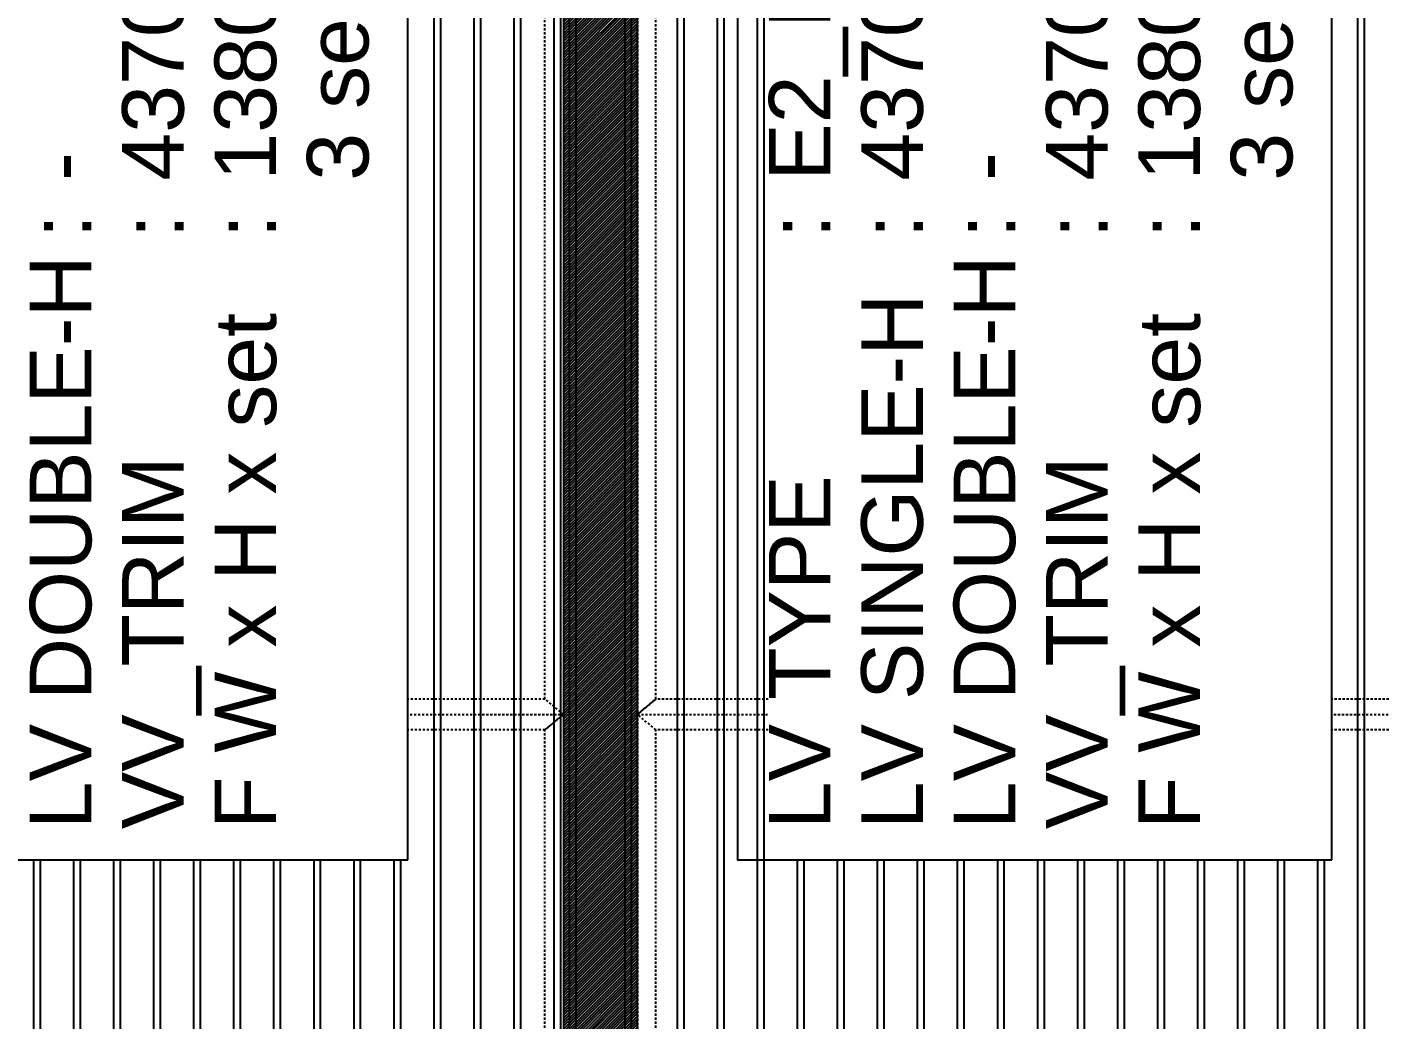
# Model space of a CAD drawing. Header units: millimetres. Extents: x 663313 to 1226001, y 1431724 to 1620898.
# Drawn here: x 854600 to 856797, y 1514246 to 1515857 of the extents above; entities that cross this region are included whole.
import ezdxf
from ezdxf.enums import TextEntityAlignment as Align

# ---------------------------------------------------------------- set-up
doc = ezdxf.new("R2010")
doc.units = ezdxf.units.MM
doc.set_wipeout_variables(frame=1)
for name, pattern in [('CENTER', [50.800000000000004, 31.75, -6.35, 6.35, -6.35]), ('Grid Line', [22.225, 12.7, -3.175000000000001, 3.175000000000001, -3.175000000000001]), ('HIDDEN', [0.375, 0.25, -0.125]), ('TA_GL_000.70000', [1.925, 0.7, -0.175, 0.175, -0.175, 0.7]), ('TA_HL_001.00000', [6.5, 3.55, -2.95]), ('XKITLINE00', [0]), ('XKITLINE02', [4, 2, -2])]:
    doc.linetypes.add(name, pattern=pattern)
for name, color, linetype, plot in [('000 - 0_HIDE_OBJ_FRAMING_DEF_SUB', 7, 'Continuous', False), ('000_AREA_ASPG_AREA_HATCH_', 7, 'Continuous', False), ('000_AREA_ASPG_AREA_MAIN_COLOR_1', 7, 'Continuous', False)]:
    doc.layers.add(name, color=color, linetype=linetype, plot=plot)
for name, color, linetype in [('000 - 0_SYM_DWG_GRIDLINE_MAIN_COLOR_251', 7, 'Continuous'), ('000 - 0_SYM_DWG_SLOPE-SYM_TEXT_COLOR_3', 7, 'Continuous'), ('000 - ESTIMATE_ASPG_MAIN_COLOR_6', 7, 'Continuous'), ('000 - ESTIMATE_ASPG_TEXT_COLOR_1', 7, 'Continuous'), ('000 - ESTIMATE_ASPG_WIPEOUT_', 7, 'Continuous'), ('000 - GRID', 7, 'CENTER'), ('010 - ASPG_EXTR_MAIN_COLOR_2', 7, 'Continuous'), ('010 - ASPG_EXTR_WIPEOUT_', 7, 'Continuous'), ('010 - ASPG_FRAMING_MAIN_COLOR_1', 7, 'Continuous'), ('010 - ASPG_FRAMING_SUB_COLOR_2', 7, 'Continuous')]:
    doc.layers.add(name, color=color, linetype=linetype)
for name, color, linetype, lineweight in [('A-FLOR-E', 7, 'Continuous', 9), ('A-GENM', 7, 'Continuous', 9), ('Bolt', 7, 'Continuous', 0), ('Part', 7, 'Continuous', 0)]:
    doc.layers.add(name, color=color, linetype=linetype, lineweight=lineweight)
doc.styles.add('_Arial', font='arial.ttf')
doc.styles.add('Arial', font='arial.ttf')
doc.styles.add('TA', font='', dxfattribs={"height": 4.5})
doc.styles.get('TA').set_extended_font_data('Cordia New')
doc.dimstyles.new('Dim - 40 - End', dxfattribs={"dimscale": 0.04, "dimtxt": 3, "dimasz": 1, "dimexe": 0, "dimexo": 2.5, "dimgap": 1.5, "dimtad": 1, "dimdec": 0, "dimlfac": 1000, "dimzin": 1, "dimdsep": 46, "dimtxsty": 'Arial', "dimblk": 'END', "dimcen": 0.09, "dimclrd": 7, "dimclre": 7, "dimclrt": 7, "dimadec": 0, "dimazin": 0, "dimtfac": 1, "dimtdec": 0, "dimtix": 1, "dimtofl": 0, "dimtmove": 2, "dimatfit": 3, "dimfxl": 1, "dimtfill": 1, "dimtfillclr": 256, "dimtolj": 1, "dimtzin": 0, "dimarcsym": 0})

# ---------------------------------------------------------------- blocks, each defined once
blk = doc.blocks.new('*A28393258')
at = {"layer": 'Part', "color": 7, "linetype": 'XKITLINE00', "lineweight": 0}
for p, q in [((285.979566, 90.984542), (285.979566, 103.584542)), ((285.979566, 103.584542), (286.979566, 103.584542)), ((286.979566, 103.584542), (286.979566, 90.984542)), ((285.979566, 90.27454200000001), (285.979566, 86.484542)), ((286.979566, 90.27454200000001), (286.979566, 86.484542)), ((285.979566, 86.484542), (286.979566, 86.484542))]:
    blk.add_line(p, q, dxfattribs=at)
at = {"layer": 'Part', "color": 7, "linetype": 'XKITLINE02', "lineweight": 0}
for p, q in [((286.449566, 103.584542), (286.449566, 86.484542)), ((286.509566, 103.584542), (286.509566, 86.484542)), ((285.979566, 90.984542), (285.979566, 90.27454200000001)), ((286.979566, 90.984542), (286.979566, 90.27454200000001))]:
    blk.add_line(p, q, dxfattribs=at)
blk = doc.blocks.new('*A28433260')
at = {"layer": 'Part', "color": 7, "linetype": 'XKITLINE00', "lineweight": 0}
for p, q in [((311.728114, 90.984542), (311.728114, 103.584542)), ((311.728114, 103.584542), (312.728114, 103.584542)), ((312.728114, 103.584542), (312.728114, 90.984542)), ((311.728114, 90.27454200000001), (311.728114, 86.484542)), ((312.728114, 90.27454200000001), (312.728114, 86.484542)), ((311.728114, 86.484542), (312.728114, 86.484542))]:
    blk.add_line(p, q, dxfattribs=at)
at = {"layer": 'Part', "color": 7, "linetype": 'XKITLINE02', "lineweight": 0}
for p, q in [((312.198114, 103.584542), (312.198114, 86.484542)), ((312.258114, 103.584542), (312.258114, 86.484542)), ((311.728114, 90.984542), (311.728114, 90.27454200000001)), ((312.728114, 90.984542), (312.728114, 90.27454200000001))]:
    blk.add_line(p, q, dxfattribs=at)
blk = doc.blocks.new('*A29933306')
at = {"layer": 'Part', "color": 7, "linetype": 'XKITLINE00', "lineweight": 0}
for p, q in [((285.379566, 103.684542), (285.379566, 103.784542)), ((285.379566, 103.784542), (287.579566, 103.784542)), ((285.379566, 103.684542), (287.579566, 103.684542)), ((287.579566, 103.784542), (287.579566, 103.684542))]:
    blk.add_line(p, q, dxfattribs=at)
blk = doc.blocks.new('*A29943307')
at = {"layer": 'Part', "color": 7, "linetype": 'XKITLINE00', "lineweight": 0}
for p, q in [((287.779566, 103.984542), (285.179566, 103.984542)), ((285.179566, 103.984542), (285.379566, 103.784542)), ((287.779566, 103.984542), (287.609566, 103.784542)), ((285.379566, 103.784542), (287.609566, 103.784542))]:
    blk.add_line(p, q, dxfattribs=at)
blk = doc.blocks.new('*A29953308')
at = {"layer": 'Part', "color": 7, "linetype": 'XKITLINE00', "lineweight": 0}
for p, q in [((286.509566, 103.684542), (286.509566, 103.584542)), ((287.109566, 103.684542), (287.109566, 103.634542)), ((287.109566, 103.634542), (286.559566, 103.634542)), ((286.559566, 103.634542), (286.559566, 103.584542))]:
    blk.add_line(p, q, dxfattribs=at)
at = {"layer": 'Part', "color": 7, "linetype": 'XKITLINE02', "lineweight": 0}
for p, q in [((286.509566, 103.684542), (287.109566, 103.684542)), ((286.509566, 103.584542), (286.509566, 103.084542)), ((286.559566, 103.584542), (286.559566, 103.084542)), ((286.509566, 103.084542), (286.559566, 103.084542))]:
    blk.add_line(p, q, dxfattribs=at)
blk = doc.blocks.new('*A29963309')
at = {"layer": 'Bolt', "color": 7, "linetype": 'XKITLINE02', "lineweight": 0}
for p, q in [((286.559566, 103.554542), (286.509566, 103.554542)), ((286.638766, 103.384542), (286.209566, 103.384542)), ((286.509566, 103.454542), (286.449566, 103.454542)), ((286.509566, 103.314542), (286.449566, 103.314542)), ((286.559566, 103.214542), (286.509566, 103.214542))]:
    blk.add_line(p, q, dxfattribs=at)
blk = doc.blocks.new('*A29973310')
at = {"layer": 'Bolt'}
for points in [[(285.6495656419215, 103.7845417436815), (285.6495656419215, 103.6845417436815), (285.5095656419215, 103.6845417436815), (285.5095656419215, 103.7845417436815)], [(287.4495656419215, 103.7845417436815), (287.4495656419215, 103.6845417436815), (287.3095656419215, 103.6845417436815), (287.3095656419215, 103.7845417436815)]]:
    blk.add_hatch(color=7, dxfattribs=at).paths.add_polyline_path(points, flags=17)
at = {"layer": 'Bolt', "color": 7, "linetype": 'XKITLINE00', "lineweight": 0}
for p, q in [((285.509566, 103.684542), (285.509566, 103.784542)), ((285.579566, 103.684542), (285.579566, 103.784542)), ((285.649566, 103.684542), (285.649566, 103.784542)), ((287.309566, 103.684542), (287.309566, 103.784542)), ((287.379566, 103.684542), (287.379566, 103.784542)), ((287.449566, 103.684542), (287.449566, 103.784542))]:
    blk.add_line(p, q, dxfattribs=at)
blk = doc.blocks.new('*A30083316')
at = {"layer": 'Part', "color": 7, "linetype": 'XKITLINE00', "lineweight": 0}
for p, q in [((286.449566, 90.27454200000001), (286.509566, 90.27454200000001)), ((286.449566, 89.27454200000001), (286.449566, 90.27454200000001)), ((286.509566, 90.27454200000001), (286.509566, 89.27454200000001)), ((286.449566, 89.974542), (286.509566, 89.974542)), ((286.509566, 89.27454200000001), (286.449566, 89.27454200000001))]:
    blk.add_line(p, q, dxfattribs=at)
blk = doc.blocks.new('*A30093317')
at = {"layer": 'Part', "color": 7, "linetype": 'XKITLINE00', "lineweight": 0}
for p, q in [((285.979566, 90.334542), (285.979566, 90.27454200000001)), ((286.979566, 90.334542), (286.979566, 90.27454200000001)), ((286.979566, 90.27454200000001), (285.979566, 90.27454200000001))]:
    blk.add_line(p, q, dxfattribs=at)
at = {"layer": 'Part', "color": 7, "linetype": 'XKITLINE02', "lineweight": 0}
blk.add_line((286.979566, 90.334542), (285.979566, 90.334542), dxfattribs=at)
blk = doc.blocks.new('*A30103318')
at = {"layer": 'Bolt'}
for points in [[(286.1095656419216, 90.33454174368143), (286.1095656419216, 90.39454174368143), (286.2495656419215, 90.39454174368143), (286.2495656419215, 90.33454174368143)], [(286.1095656419216, 90.27454174368143), (286.1095656419216, 90.33454174368143), (286.2495656419215, 90.33454174368143), (286.2495656419215, 90.27454174368143)], [(286.7095656419215, 90.33454174368143), (286.7095656419215, 90.39454174368143), (286.8495656419215, 90.39454174368143), (286.8495656419215, 90.33454174368143)], [(286.7095656419215, 90.27454174368143), (286.7095656419215, 90.33454174368143), (286.8495656419215, 90.33454174368143), (286.8495656419215, 90.27454174368143)]]:
    blk.add_hatch(color=7, dxfattribs=at).paths.add_polyline_path(points, flags=17)
at = {"layer": 'Bolt', "color": 7, "linetype": 'XKITLINE00', "lineweight": 0}
for p, q in [((286.179566, 90.19534200000001), (286.179566, 90.624542)), ((286.779566, 90.19534200000001), (286.779566, 90.624542)), ((286.109566, 90.334542), (286.109566, 90.394542)), ((286.109566, 90.27454200000001), (286.109566, 90.334542)), ((286.249566, 90.334542), (286.249566, 90.394542)), ((286.249566, 90.27454200000001), (286.249566, 90.334542)), ((286.709566, 90.334542), (286.709566, 90.394542)), ((286.709566, 90.27454200000001), (286.709566, 90.334542)), ((286.849566, 90.334542), (286.849566, 90.394542)), ((286.849566, 90.27454200000001), (286.849566, 90.334542))]:
    blk.add_line(p, q, dxfattribs=at)
blk = doc.blocks.new('*A30613352')
at = {"layer": 'Bolt'}
for points in [[(311.3981137342091, 103.7845417436815), (311.3981137342091, 103.6845417436815), (311.258113734209, 103.6845417436815), (311.258113734209, 103.7845417436815)], [(313.198113734209, 103.7845417436815), (313.198113734209, 103.6845417436815), (313.058113734209, 103.6845417436815), (313.058113734209, 103.7845417436815)]]:
    blk.add_hatch(color=7, dxfattribs=at).paths.add_polyline_path(points, flags=17)
at = {"layer": 'Bolt', "color": 7, "linetype": 'XKITLINE00', "lineweight": 0}
for p, q in [((311.258114, 103.684542), (311.258114, 103.784542)), ((311.328114, 103.684542), (311.328114, 103.784542)), ((311.398114, 103.684542), (311.398114, 103.784542)), ((313.058114, 103.684542), (313.058114, 103.784542)), ((313.128114, 103.684542), (313.128114, 103.784542)), ((313.198114, 103.684542), (313.198114, 103.784542))]:
    blk.add_line(p, q, dxfattribs=at)
blk = doc.blocks.new('*A30623353')
at = {"layer": 'Bolt', "color": 7, "linetype": 'XKITLINE02', "lineweight": 0}
for p, q in [((312.308114, 103.554542), (312.258114, 103.554542)), ((312.387314, 103.384542), (311.958114, 103.384542)), ((312.258114, 103.454542), (312.198114, 103.454542)), ((312.258114, 103.314542), (312.198114, 103.314542)), ((312.308114, 103.214542), (312.258114, 103.214542))]:
    blk.add_line(p, q, dxfattribs=at)
blk = doc.blocks.new('*A30633354')
at = {"layer": 'Part', "color": 7, "linetype": 'XKITLINE00', "lineweight": 0}
for p, q in [((312.258114, 103.684542), (312.258114, 103.584542)), ((312.858114, 103.684542), (312.858114, 103.634542)), ((312.858114, 103.634542), (312.308114, 103.634542)), ((312.308114, 103.634542), (312.308114, 103.584542))]:
    blk.add_line(p, q, dxfattribs=at)
at = {"layer": 'Part', "color": 7, "linetype": 'XKITLINE02', "lineweight": 0}
for p, q in [((312.258114, 103.684542), (312.858114, 103.684542)), ((312.258114, 103.584542), (312.258114, 103.084542)), ((312.308114, 103.584542), (312.308114, 103.084542)), ((312.258114, 103.084542), (312.308114, 103.084542))]:
    blk.add_line(p, q, dxfattribs=at)
blk = doc.blocks.new('*A30643355')
at = {"layer": 'Part', "color": 7, "linetype": 'XKITLINE00', "lineweight": 0}
for p, q in [((313.528114, 103.984542), (310.928114, 103.984542)), ((310.928114, 103.984542), (311.128114, 103.784542)), ((313.528114, 103.984542), (313.358114, 103.784542)), ((311.128114, 103.784542), (313.358114, 103.784542))]:
    blk.add_line(p, q, dxfattribs=at)
blk = doc.blocks.new('*A30653356')
at = {"layer": 'Part', "color": 7, "linetype": 'XKITLINE00', "lineweight": 0}
for p, q in [((311.128114, 103.684542), (311.128114, 103.784542)), ((311.128114, 103.784542), (313.328114, 103.784542)), ((311.128114, 103.684542), (313.328114, 103.684542)), ((313.328114, 103.784542), (313.328114, 103.684542))]:
    blk.add_line(p, q, dxfattribs=at)
blk = doc.blocks.new('*A31033377')
at = {"layer": 'Part', "color": 7, "linetype": 'XKITLINE00', "lineweight": 0}
for p, q in [((312.198114, 90.27454200000001), (312.258114, 90.27454200000001)), ((312.198114, 89.27454200000001), (312.198114, 90.27454200000001)), ((312.258114, 90.27454200000001), (312.258114, 89.27454200000001)), ((312.198114, 89.974542), (312.258114, 89.974542)), ((312.258114, 89.27454200000001), (312.198114, 89.27454200000001))]:
    blk.add_line(p, q, dxfattribs=at)
blk = doc.blocks.new('*A31043378')
at = {"layer": 'Part', "color": 7, "linetype": 'XKITLINE00', "lineweight": 0}
for p, q in [((311.728114, 90.27454200000001), (311.728114, 90.334542)), ((312.728114, 90.334542), (312.728114, 90.27454200000001)), ((312.728114, 90.27454200000001), (311.728114, 90.27454200000001))]:
    blk.add_line(p, q, dxfattribs=at)
at = {"layer": 'Part', "color": 7, "linetype": 'XKITLINE02', "lineweight": 0}
blk.add_line((311.728114, 90.334542), (312.728114, 90.334542), dxfattribs=at)
blk = doc.blocks.new('*A31053379')
at = {"layer": 'Bolt'}
for points in [[(311.858113734209, 90.33454174368143), (311.858113734209, 90.39454174368143), (311.998113734209, 90.39454174368143), (311.998113734209, 90.33454174368143)], [(311.858113734209, 90.27454174368143), (311.858113734209, 90.33454174368143), (311.998113734209, 90.33454174368143), (311.998113734209, 90.27454174368143)], [(312.4581137342091, 90.33454174368143), (312.4581137342091, 90.39454174368143), (312.598113734209, 90.39454174368143), (312.598113734209, 90.33454174368143)], [(312.4581137342091, 90.27454174368143), (312.4581137342091, 90.33454174368143), (312.598113734209, 90.33454174368143), (312.598113734209, 90.27454174368143)]]:
    blk.add_hatch(color=7, dxfattribs=at).paths.add_polyline_path(points, flags=17)
at = {"layer": 'Bolt', "color": 7, "linetype": 'XKITLINE00', "lineweight": 0}
for p, q in [((311.928114, 90.19534200000001), (311.928114, 90.624542)), ((312.528114, 90.19534200000001), (312.528114, 90.624542)), ((311.858114, 90.334542), (311.858114, 90.394542)), ((311.858114, 90.27454200000001), (311.858114, 90.334542)), ((311.998114, 90.334542), (311.998114, 90.394542)), ((311.998114, 90.27454200000001), (311.998114, 90.334542)), ((312.458114, 90.334542), (312.458114, 90.394542)), ((312.458114, 90.27454200000001), (312.458114, 90.334542)), ((312.598114, 90.334542), (312.598114, 90.394542)), ((312.598114, 90.27454200000001), (312.598114, 90.334542))]:
    blk.add_line(p, q, dxfattribs=at)
blk = doc.blocks.new('GM_Louver Grill Vertical Z1 - Z Profile-V256-ENT 4 ELE-2 sheet')
at = {"layer": '000 - 0_HIDE_OBJ_FRAMING_DEF_SUB', "color": 7}
blk.add_line((-142238.2137190104, 105670), (-142238.2137190104, 110050.0000982285), dxfattribs=at)
blk = doc.blocks.new('5')
at = {"layer": '000 - 0_HIDE_OBJ_FRAMING_DEF_SUB', "color": 7}
for p, q in [((1851226.066549063, 110050.000099659), (1851226.066549063, 105670.0000011921)), ((1851326.066548467, 110050.000099659), (1851326.066548467, 105670.0000011921)), ((1852726.066548586, 105670.0000011921), (1852726.066548586, 110050.000099659))]:
    blk.add_line(p, q, dxfattribs=at)
for points in [[(1849776.066548944, 110050.000099659), (1851276.066549659, 110050.000099659), (1851276.066549659, 105670.0000011921), (1849776.066548944, 105670.0000011921)], [(1852776.066548705, 110050.000099659), (1851276.066548467, 110050.000099659), (1851276.066548467, 105670.0000011921), (1852776.066548705, 105670.0000011921)]]:
    blk.add_lwpolyline(points, close=True, dxfattribs=at)
at = {"layer": 'A-GENM', "color": 7}
for p in [(1992864.280268073, 1.9073486328125e-06), (1992939.280268073, 1.9073486328125e-06), (1993014.28026855, 1.9073486328125e-06), (1993089.280268192, 1.9073486328125e-06), (1993164.280269027, 1.9073486328125e-06), (1993239.280268192, 1.9073486328125e-06), (1993314.280268192, 1.9073486328125e-06), (1993389.28026855, 1.9073486328125e-06), (1993614.280267835, 1.9073486328125e-06), (1993689.280267954, 1.9073486328125e-06), (1993764.28026855, 1.9073486328125e-06), (1993839.280267954, 1.9073486328125e-06), (1993914.280268908, 1.9073486328125e-06), (1993989.280267954, 1.9073486328125e-06), (1994064.280268073, 1.9073486328125e-06), (1994139.28026855, 1.9073486328125e-06), (1994214.280268073, 1.9073486328125e-06), (1994289.280268908, 1.9073486328125e-06), (1994364.280268073, 1.9073486328125e-06), (1994439.280268073, 1.9073486328125e-06), (1994514.28026855, 1.9073486328125e-06), (1994589.280268192, 1.9073486328125e-06), (1994664.280269027, 1.9073486328125e-06), (1994739.280268192, 1.9073486328125e-06), (1994814.280268192, 1.9073486328125e-06), (1994889.28026855, 1.9073486328125e-06)]:
    blk.add_blockref('GM_Louver Grill Vertical Z1 - Z Profile-V256-ENT 4 ELE-2 sheet', p, dxfattribs=at)
blk = doc.blocks.new('END')
at = {"color": 7}
for p, q in [((0, 1.5), (0, -1.5)), ((-0.7954951288348298, -0.7954951288348866), (0.7954951288348866, 0.7954951288348298)), ((1.5, 0), (-1.5, 0))]:
    blk.add_line(p, q, dxfattribs=at)
blk = doc.blocks.new('*D3646')
at = {"layer": '000 - 0_HIDE_OBJ_FRAMING_DEF_SUB', "color": 7, "lineweight": -2, "transparency": 16777216}
for p, q in [((14.1942805555088, 0.6757583131545744), (14.1542805555088, 0.6757583131545744)), ((14.2342805555088, 0.5899999999904594), (14.2342805555088, 0.6757583131545744)), ((14.25928055553209, 0.5899999999904594), (14.25928055553209, 0.6757583131545744)), ((14.29928055553209, 0.6757583131545744), (14.33928055553209, 0.6757583131545744))]:
    blk.add_line(p, q, dxfattribs=at)
at = {"layer": 'Defpoints', "color": 7, "transparency": 16777216}
for p in [(14.2342805555088, 0.6757583131545744), (14.2342805555088, 0.4899999999904594), (14.25928055553209, 0.4899999999904594)]:
    blk.add_point(p, dxfattribs=at)
at = {"layer": '000 - 0_HIDE_OBJ_FRAMING_DEF_SUB', "color": 7, "lineweight": -2, "transparency": 16777216, "xscale": 0.04, "yscale": 0.04, "zscale": 0.04}
blk.add_blockref('END', (14.2342805555088, 0.6757583131545744), dxfattribs=at)
at = {"layer": '000 - 0_HIDE_OBJ_FRAMING_DEF_SUB', "color": 7, "lineweight": -2, "transparency": 16777216, "xscale": 0.04, "yscale": 0.04, "zscale": 0.04, "rotation": 180}
blk.add_blockref('END', (14.25928055553209, 0.6757583131545744), dxfattribs=at)
at = {"layer": '000 - 0_HIDE_OBJ_FRAMING_DEF_SUB', "color": 7, "transparency": 16777216, "insert": (14.24678055552044, 0.7970270716811774), "char_height": 0.12, "attachment_point": 5, "style": 'Arial', "bg_fill": 3, "box_fill_scale": 1.1, "bg_fill_color": 256, "bg_fill_true_color": 13158600, "bg_fill_transparency": 0}
blk.add_mtext('\\A1;25', dxfattribs=at)
blk = doc.blocks.new('*D3647')
at = {"layer": '000 - 0_HIDE_OBJ_FRAMING_DEF_SUB', "color": 7, "lineweight": -2, "transparency": 16777216}
for p, q in [((14.25928055553209, 0.5899999999904594), (14.25928055553209, 0.6757582633288166)), ((14.29928055553209, 0.6757582633288166), (15.99413825540315, 0.6757582633288166)), ((16.03413825540315, 0.59000000022329), (16.03413825540315, 0.6757582633288166))]:
    blk.add_line(p, q, dxfattribs=at)
at = {"layer": 'Defpoints', "color": 7, "transparency": 16777216}
for p in [(16.03413825540315, 0.6757582633288166), (14.25928055553209, 0.4899999999904594), (16.03413825540315, 0.49000000022329)]:
    blk.add_point(p, dxfattribs=at)
at = {"layer": '000 - 0_HIDE_OBJ_FRAMING_DEF_SUB', "color": 7, "lineweight": -2, "transparency": 16777216, "xscale": 0.04, "yscale": 0.04, "zscale": 0.04, "rotation": 180}
blk.add_blockref('END', (14.25928055553209, 0.6757582633288166), dxfattribs=at)
at = {"layer": '000 - 0_HIDE_OBJ_FRAMING_DEF_SUB', "color": 7, "lineweight": -2, "transparency": 16777216, "xscale": 0.04, "yscale": 0.04, "zscale": 0.04}
blk.add_blockref('END', (16.03413825540315, 0.6757582633288166), dxfattribs=at)
at = {"layer": '000 - 0_HIDE_OBJ_FRAMING_DEF_SUB', "color": 7, "transparency": 16777216, "insert": (15.14670940546762, 0.7970270218554196), "char_height": 0.12, "attachment_point": 5, "style": 'Arial', "bg_fill": 3, "box_fill_scale": 1.1, "bg_fill_color": 256, "bg_fill_true_color": 13158600, "bg_fill_transparency": 0}
blk.add_mtext('\\A1;1775', dxfattribs=at)
blk = doc.blocks.new('*D3648')
at = {"layer": '000 - 0_HIDE_OBJ_FRAMING_DEF_SUB', "color": 7, "lineweight": -2, "transparency": 16777216}
for p, q in [((15.99413825540315, 0.6757582633288166), (15.95413825540315, 0.6757582633288166)), ((16.03413825540315, 0.59000000022329), (16.03413825540315, 0.6757582633288166)), ((16.05914125544928, 0.59000000022329), (16.05914125544928, 0.6757582633288166)), ((16.09914125544928, 0.6757582633288166), (16.13914125544927, 0.6757582633288166))]:
    blk.add_line(p, q, dxfattribs=at)
at = {"layer": 'Defpoints', "color": 7, "transparency": 16777216}
for p in [(16.05914125544928, 0.6757582633288166), (16.03413825540315, 0.49000000022329), (16.05914125544928, 0.49000000022329)]:
    blk.add_point(p, dxfattribs=at)
at = {"layer": '000 - 0_HIDE_OBJ_FRAMING_DEF_SUB', "color": 7, "lineweight": -2, "transparency": 16777216, "xscale": 0.04, "yscale": 0.04, "zscale": 0.04}
blk.add_blockref('END', (16.03413825540315, 0.6757582633288166), dxfattribs=at)
at = {"layer": '000 - 0_HIDE_OBJ_FRAMING_DEF_SUB', "color": 7, "lineweight": -2, "transparency": 16777216, "xscale": 0.04, "yscale": 0.04, "zscale": 0.04, "rotation": 180}
blk.add_blockref('END', (16.05914125544928, 0.6757582633288166), dxfattribs=at)
at = {"layer": '000 - 0_HIDE_OBJ_FRAMING_DEF_SUB', "color": 7, "transparency": 16777216, "insert": (16.04663975542621, 0.7970270218554196), "char_height": 0.12, "attachment_point": 5, "style": 'Arial', "bg_fill": 3, "box_fill_scale": 1.1, "bg_fill_color": 256, "bg_fill_true_color": 13158600, "bg_fill_transparency": 0}
blk.add_mtext('\\A1;25', dxfattribs=at)
blk = doc.blocks.new('*U4812')
at = {"layer": '000 - 0_SYM_DWG_GRIDLINE_MAIN_COLOR_251', "color": 7, "linetype": 'ByBlock', "ltscale": 5}
blk.add_line((19.99999999999987, -1.485280471089071e-13), (-302.9999999999856, 1.649502500118681e-13), dxfattribs=at)
at = {"color": 7, "style": 'TA', "flags": 1}
blk.add_attdef('LOCATION', (5.999999999999999, -6.000000000000001), '', height=4.5, rotation=270, dxfattribs=at)
at = {"layer": '000 - 0_SYM_DWG_SLOPE-SYM_TEXT_COLOR_3', "color": 7, "style": 'Arial'}
blk.add_attdef('GRID-HEAD', text='', height=4.000000000000001, rotation=90.00000000000239, dxfattribs=at).set_placement((39.99999998541665, -2.123439870344063e-13), align=Align.MIDDLE_CENTER)
blk = doc.blocks.new('W-1-PP18-ST_ENT4_REV00_20260601-021503_ELEVATION_2_DIMS')
at = {"layer": '000 - GRID', "color": 7, "linetype": 'TA_GL_000.70000', "xscale": 50, "yscale": 50, "zscale": 50, "rotation": 270}
blk.add_blockref('*U4812', (-12000, 101200.0000000005), dxfattribs=at)
blk = doc.blocks.new('*U4753')
at = {"color": 7}
blk.add_wipeout([(50, 0), (1450.0000000000587, 0), (1450.0000000000587, 4370.000000000002), (50.000000000000455, 4370.000000000002)], dxfattribs=at).dxf.layer = '010 - ASPG_EXTR_WIPEOUT_'
at = {"layer": '010 - ASPG_EXTR_MAIN_COLOR_2', "color": 7}
for points in [[(64.78473487647722, 0), (75.00000000005116, 0), (75.00000000005147, 4370), (64.7847348764775, 4370)], [(129.7847348764772, 0), (140.0000000000512, 0), (140.0000000000515, 4370), (129.7847348764775, 4370)], [(194.7847348764772, 0), (205.0000000000512, 0), (205.0000000000515, 4370), (194.7847348764775, 4370)], [(259.7847348764772, 0), (270.0000000000512, 0), (270.0000000000515, 4370), (259.7847348764775, 4370)], [(324.7847348764772, 0), (335.0000000000512, 0), (335.0000000000515, 4370), (324.7847348764775, 4370)], [(389.7847348764772, 0), (400.0000000000512, 0), (400.0000000000515, 4370), (389.7847348764775, 4370)], [(454.7847348764772, 0), (465.0000000000512, 0), (465.0000000000515, 4370), (454.7847348764775, 4370)], [(519.7847348764772, 0), (530.0000000000512, 0), (530.0000000000515, 4370), (519.7847348764775, 4370)], [(584.7847348764772, 0), (595.0000000000512, 0), (595.0000000000515, 4370), (584.7847348764775, 4370)], [(649.7847348764772, 0), (660.0000000000512, 0), (660.0000000000515, 4370), (649.7847348764775, 4370)], [(714.7847348764772, 0), (725.0000000000512, 0), (725.0000000000515, 4370), (714.7847348764775, 4370)], [(779.7847348764772, 0), (790.0000000000512, 0), (790.0000000000515, 4370), (779.7847348764775, 4370)], [(844.7847348764772, 0), (855.0000000000512, 0), (855.0000000000515, 4370), (844.7847348764775, 4370)], [(909.7847348764772, 0), (920.0000000000512, 0), (920.0000000000515, 4370), (909.7847348764775, 4370)], [(974.7847348764772, 0), (985.0000000000512, 0), (985.0000000000515, 4370), (974.7847348764775, 4370)], [(1039.784734876477, 0), (1050.000000000051, 0), (1050.000000000051, 4370), (1039.784734876478, 4370)], [(1104.784734876477, 0), (1115.000000000051, 0), (1115.000000000051, 4370), (1104.784734876478, 4370)], [(1169.784734876477, 0), (1180.000000000051, 0), (1180.000000000051, 4370), (1169.784734876478, 4370)], [(1234.784734876477, 0), (1245.000000000051, 0), (1245.000000000051, 4370), (1234.784734876478, 4370)], [(1299.784734876477, 0), (1310.000000000051, 0), (1310.000000000051, 4370), (1299.784734876478, 4370)], [(1364.784734876477, 0), (1375.000000000051, 0), (1375.000000000051, 4370), (1364.784734876478, 4370)]]:
    blk.add_lwpolyline(points, close=True, dxfattribs=at)
at = {"layer": '010 - ASPG_FRAMING_SUB_COLOR_2', "color": 7}
blk.add_lwpolyline([(50, 0), (1450.000000000058, 0), (1450.000000000058, 4370), (50.00000000000031, 4370)], close=True, dxfattribs=at)
at = {"color": 7}
for points in [[(-50, -9.094947017729282e-13), (49.999999999999545, -9.094947017729282e-13), (50.000000000000455, 4369.999999999998), (-50, 4369.999999999998)], [(1450.0000000000591, -1.3642420526593924e-12), (1550.0000000000582, -1.3642420526593924e-12), (1550.0000000000578, 4370), (1450.0000000000596, 4370)]]:
    blk.add_wipeout(points, dxfattribs=at).dxf.layer = '010 - ASPG_EXTR_WIPEOUT_'
at = {"layer": '010 - ASPG_FRAMING_MAIN_COLOR_1', "color": 7}
for points in [[(-50, 0), (-40.00000000000915, 0), (-40.00000000000885, 4370), (-49.99999999999969, 4370)], [(40.00000000378344, 0), (50, 0), (50.00000000000031, 4370), (40.00000000378375, 4370)], [(1450.000000000058, 0), (1460.000000000049, 0), (1460.000000000049, 4370), (1450.000000000058, 4370)], [(1540.000000003842, 0), (1550.000000000058, 0), (1550.000000000058, 4370), (1540.000000003842, 4370)]]:
    blk.add_lwpolyline(points, close=True, dxfattribs=at)
at = {"layer": '010 - ASPG_FRAMING_SUB_COLOR_2', "color": 7}
for points in [[(-50, 0), (50, 0), (50.00000000000031, 4370), (-49.99999999999969, 4370)], [(1450.000000000058, 0), (1550.000000000058, 0), (1550.000000000058, 4370), (1450.000000000058, 4370)]]:
    blk.add_lwpolyline(points, close=True, dxfattribs=at)
blk = doc.blocks.new('*U4792')
at = {"layer": '010 - ASPG_FRAMING_MAIN_COLOR_1', "color": 7, "linetype": 'ByBlock'}
for points in [[(0, 0), (7.171291196355321e-14, 1379.999999999953), (25.00000000000007, 1349.999999999953), (24.99999999999999, 30), (0, 0)], [(1456.666666666667, 1380.000000002852), (7.171291196355321e-14, 1379.999999999953), (25.00000000000007, 1349.999999999953), (1431.666666666667, 1350.000000002852)], [(1456.666666666667, 2.899239998694408e-09), (1456.666666666667, 1380.000000002852), (1431.666666666667, 1350.000000002852), (1431.666666666667, 30.00000000289924), (1456.666666666667, 2.899239998694408e-09)], [(25, 30), (1431.666666666667, 30.00000000289924), (1456.666666666667, 2.899239998694408e-09), (0, 0), (25, 30)]]:
    blk.add_lwpolyline(points, close=True, dxfattribs=at)
blk = doc.blocks.new('A$Cd3cf6656')
at = {"color": 7}
blk.add_wipeout([(-964.6667064253779, -457.3840381991804), (1855.646585289074, -457.3840381991804), (1855.6465852890735, 457.3840381991813), (-964.6667064253779, 457.3840381991822)], dxfattribs=at).dxf.layer = '000 - ESTIMATE_ASPG_WIPEOUT_'
at = {"layer": '000 - ESTIMATE_ASPG_MAIN_COLOR_6', "color": 7}
blk.add_lwpolyline([(-964.6667064253779, -457.3840381991814), (1855.646585289074, -457.3840381991814), (1855.646585289074, 507.3840381991815), (-964.6667064253775, 507.3840381991816)], close=True, dxfattribs=at)
at = {"layer": '000 - ESTIMATE_ASPG_TEXT_COLOR_1', "color": 7, "style": '_Arial'}
for s, p in [('LV TYPE', (-914.6667064253779, 356.4972714870397)), (':', (45, 356.4972714870397)), ('LV SINGLE-H', (-914.6667064253779, 206.4972714870397)), (':', (45, 206.4972714870397)), ('LV DOUBLE-H', (-914.6667064253779, 56.49727148703974)), (':', (45, 56.49727148703974)), ('VV_TRIM', (-914.6667064253779, -93.50272851296027)), (':', (45, -93.50272851296027)), ('F W x H x set', (-914.6667064253779, -243.5027285129603)), (':', (45, -243.5027285129603))]:
    blk.add_text(s, height=100, dxfattribs=at).set_placement(p)
for tag, p in [('LV_TYPE_VAL', (138.0544187482421, 356.4972714870396)), ('LV_SIN-H_VAL', (138.0544187482421, 206.4972714870396)), ('LV_DOU-H_VAL', (138.0544187482421, 56.49727148703963)), ('V-TRIM_VAL', (138.0544187482421, -93.50272851296039)), ('FRAME_VAL', (138.0544187482421, -243.5027285129604)), ('FRAME_SET', (138.0544187482421, -393.5027285129604))]:
    blk.add_attdef(tag, p, '', height=100, dxfattribs=at)
blk = doc.blocks.new('*U5419')
at = {"layer": '000_AREA_ASPG_AREA_HATCH_', "transparency": 33554539}
h = blk.add_hatch(dxfattribs=at)
h.set_pattern_fill('ANSI31')
h.set_pattern_definition([(45, (-24.43541875989923, 4344.110525685559), (-2.245064030267288, 2.245064030267288), [])])
h.paths.add_polyline_path([(-60, 6.123233995736766e-15), (60, 0), (60.00000000000038, 4370), (-59.99999999999962, 4370)])
at = {"layer": '000_AREA_ASPG_AREA_MAIN_COLOR_1', "color": 7}
blk.add_lwpolyline([(-60, 6.123233995736766e-15), (60, 0), (60.00000000000038, 4370), (-59.99999999999962, 4370)], close=True, dxfattribs=at)
blk = doc.blocks.new('A$Cc1931124')
at = {"layer": '000 - 0_HIDE_OBJ_FRAMING_DEF_SUB', "color": 7, "linetype": 'Grid Line'}
blk.add_line((15.05428055545758, 10.58080078079342), (15.05428055545758, -2.151425216347207), dxfattribs=at)
at = {"layer": 'A-FLOR-E', "color": 7, "linetype": 'HIDDEN', "ltscale": 20}
for points in [[(14.2342805555088, 4.65433913632296e-10), (14.2342805555088, 3.500000099651288), (13.83428055548552, 3.500000099651288), (13.83428055548552, 4.65433913632296e-10)], [(16.45914125547256, 4.65433913632296e-10), (16.45914125547256, 3.500000099651288), (16.05914125544928, 3.500000099651288), (16.05914125544928, 4.65433913632296e-10)], [(16.05914125544928, 1.790000000269856), (14.2342805555088, 1.790000000269856)]]:
    blk.add_lwpolyline(points, dxfattribs=at)
at = {"layer": 'Part', "color": 7, "linetype": 'XKITLINE00', "lineweight": 0}
blk.add_line((16.03413825540315, 0.4250000002791694), (16.03413825540315, 0.49000000022329), dxfattribs=at)
at = {"layer": 'Part', "color": 7, "linetype": 'XKITLINE02', "lineweight": 0}
blk.add_line((14.25928055553209, 0.4310000003313235), (16.03413825540315, 0.4310000003313235), dxfattribs=at)
at = {"layer": 'Part', "color": 7, "linetype": 'XKITLINE00', "lineweight": 0}
blk.add_lwpolyline([(16.03413825540315, 0.49000000022329), (14.25928055553209, 0.4899999999904594), (14.25928055553209, 0.4250000002791694), (16.03413825540315, 0.4250000002791694)], dxfattribs=at)
at = {"color": 7, "lineweight": 0, "xscale": 0.1, "yscale": 0.1, "zscale": 0.1}
for name, p in [('*A29943307', (-14.1136760443917, -8.60845419974089)), ('*A30643355', (-15.46367294457764, -8.60845419974089)), ('*A29933306', (-14.1136760443917, -8.60845419974089)), ('*A29973310', (-14.1136760443917, -8.60845419974089)), ('*A29953308', (-14.1136760443917, -8.60845419974089)), ('*A30653356', (-15.46367294457764, -8.60845419974089)), ('*A30613352', (-15.46367294457764, -8.60845419974089)), ('*A30633354', (-15.46367294457764, -8.60845419974089)), ('*A28393258', (-14.1136760443917, -8.60845419974089)), ('*A29963309', (-14.1136760443917, -8.60845419974089)), ('*A28433260', (-15.46367294457764, -8.60845419974089)), ('*A30623353', (-15.46367294457764, -8.60845419974089)), ('*A30103318', (-14.1136760443917, -8.60845419974089)), ('*A31053379', (-15.46367294457764, -8.60845419974089)), ('*A30093317', (-14.1136760443917, -8.60845419974089)), ('*A30083316', (-14.1136760443917, -8.60845419974089)), ('*A31043378', (-15.46367294457764, -8.60845419974089)), ('*A31033377', (-15.46367294457764, -8.60845419974089))]:
    blk.add_blockref(name, p, dxfattribs=at)
at = {"layer": '000 - 0_HIDE_OBJ_FRAMING_DEF_SUB', "color": 7, "xscale": 0.001, "yscale": 0.001, "zscale": 0.001}
blk.add_blockref('5', (-1836.515536351828, -106.3499999996277), dxfattribs=at)
at = {"layer": '000 - 0_HIDE_OBJ_FRAMING_DEF_SUB', "color": 7}
dim = blk.add_linear_dim(base=(14.2342805555088, 0.6757583131545744), p1=(14.25928055553209, 0.4899999999904594), p2=(14.2342805555088, 0.4899999999904594), dimstyle='Dim - 40 - End', override={"dimclrd": 7, "dimclre": 7, "dimclrt": 7}, dxfattribs=at)
dim.commit()
dim.dimension.update_dxf_attribs({"geometry": '*D3646', "text_midpoint": (14.24678055552044, 0.7970270716811774)})
dim = blk.add_linear_dim(base=(16.03413825540315, 0.6757582633288166), p1=(14.25928055553209, 0.4899999999904594), p2=(16.03413825540315, 0.49000000022329), dimstyle='Dim - 40 - End', override={"dimclrd": 7, "dimclre": 7, "dimclrt": 7}, dxfattribs=at)
dim.commit()
dim.dimension.update_dxf_attribs({"geometry": '*D3647', "text_midpoint": (15.14670940546762, 0.7970270218554196)})
dim = blk.add_linear_dim(base=(16.05914125544928, 0.6757582633288166), p1=(16.03413825540315, 0.49000000022329), p2=(16.05914125544928, 0.49000000022329), dimstyle='Dim - 40 - End', override={"dimclrd": 7, "dimclre": 7, "dimclrt": 7}, dxfattribs=at)
dim.commit()
dim.dimension.update_dxf_attribs({"geometry": '*D3648', "text_midpoint": (16.04663975542621, 0.7970270218554196)})

msp = doc.modelspace()

# ---------------------------------------------------------------- block references
at = {"color": 7, "xscale": 1000, "yscale": 1000, "zscale": 1000}
msp.add_blockref('A$Cc1931124', (840561.7259781347, 1513955.00114329), dxfattribs=at)

# ---------------------------------------------------------------- next in the draw order: block references
at = {"color": 7}
msp.add_blockref('W-1-PP18-ST_ENT4_REV00_20260601-021503_ELEVATION_2_DIMS', (867616.0065335924, 1407605.00114329), dxfattribs=at)

# ---------------------------------------------------------------- next in the draw order: block references
at = {"color": 7, "xscale": -1}
msp.add_blockref('*U4753', (855531.0065335919, 1513285.00114329), dxfattribs=at)

# ---------------------------------------------------------------- next in the draw order: block references
msp.add_blockref('*U4753', (857031.0065335919, 1513285.00114329), dxfattribs=at)

# ---------------------------------------------------------------- next in the draw order: block references
at = {"color": 7}
msp.add_blockref('*U5419', (855531.0065335919, 1513285.00114329), dxfattribs=at)
at = {"color": 7, "linetype": 'TA_HL_001.00000', "yscale": -1, "rotation": 90}
for p in [(854091.0065335949, 1514741.667809956), (855591.0065335949, 1514741.667809956), (854091.0065335949, 1513285.00114329), (855591.0065335949, 1513285.00114329)]:
    msp.add_blockref('*U4792', p, dxfattribs=at)

# ---------------------------------------------------------------- next in the draw order: block references
at = {"color": 7}
ref = msp.add_blockref('A$Cd3cf6656', (854761.0065335964, 1515470.00114329), dxfattribs=dict(at, rotation=90))
ref.add_attrib('LV_DOU-H_VAL', '-', (854704.5092621094, 1515608.055562038), dxfattribs={"layer": '000 - ESTIMATE_ASPG_TEXT_COLOR_1', "color": 7, "height": 100, "rotation": 90.00000000000001, "style": '_Arial'})
ref.add_attrib('V-TRIM_VAL', '4370 mm.', (854854.5092621094, 1515608.055562038), dxfattribs={"layer": '000 - ESTIMATE_ASPG_TEXT_COLOR_1', "color": 7, "height": 100, "rotation": 90.00000000000001, "style": '_Arial'})
ref.add_attrib('FRAME_VAL', '1380.00mm. x 1456.67mm.', (855004.5092621094, 1515608.055562038), dxfattribs={"layer": '000 - ESTIMATE_ASPG_TEXT_COLOR_1', "color": 7, "height": 100, "rotation": 90.00000000000001, "style": '_Arial'})
ref.add_attrib('FRAME_SET', '3 set', (855154.5092621094, 1515608.055562038), dxfattribs={"layer": '000 - ESTIMATE_ASPG_TEXT_COLOR_1', "color": 7, "height": 100, "rotation": 90.00000000000001, "style": '_Arial'})
at = {"color": 7, "rotation": 90}
msp.add_blockref('A$Cd3cf6656', (856261.0065335964, 1515470.00114329), dxfattribs=at).add_auto_attribs({'LV_TYPE_VAL': 'E2_PL_11_SINGLE BLANK', 'LV_SIN-H_VAL': '4370 mm. ', 'LV_DOU-H_VAL': '-', 'V-TRIM_VAL': '4370 mm.', 'FRAME_VAL': '1380.00mm. x 1456.67mm.', 'FRAME_SET': '3 set'})

doc.saveas('drawing.dxf')
